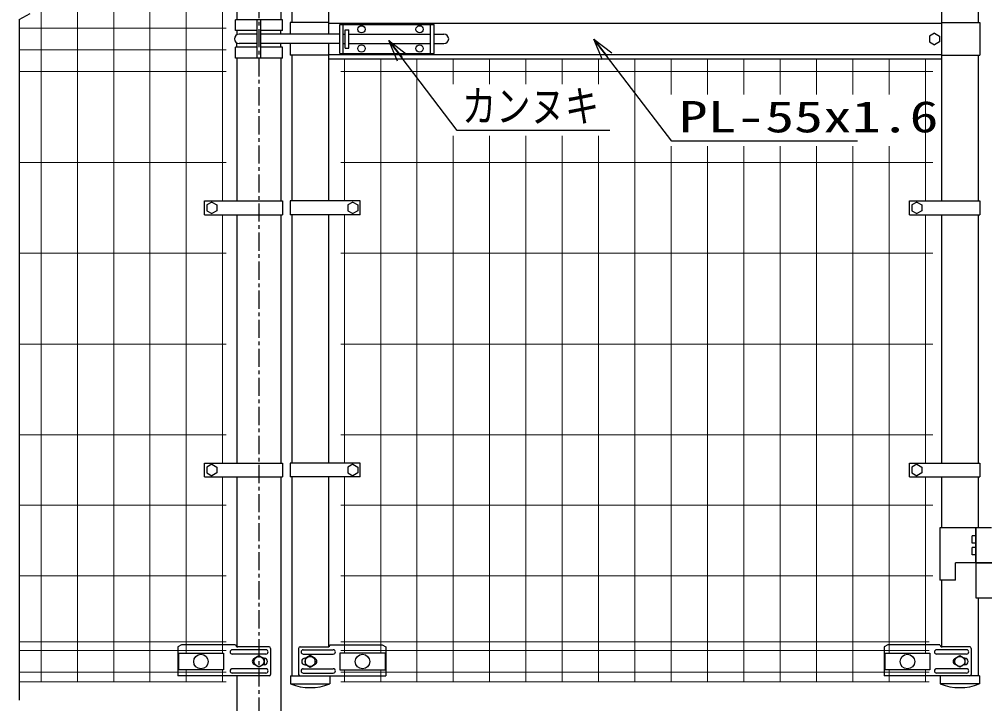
# Model space of a CAD drawing. Units: millimetres, scale not verified. Extents: x -4455 to 4455, y -3150 to 3150.
# Drawn here: x -3089 to -1760, y -645 to 298 of the extents above; entities that cross this region are included whole.
import ezdxf
from ezdxf.enums import TextEntityAlignment as Align

# ---------------------------------------------------------------- set-up
doc = ezdxf.new("R2010")
doc.units = ezdxf.units.MM
doc.header["$LTSCALE"] = 20
doc.linetypes.add('USER1', pattern=[2, 1.25, -0.25, 0.25, -0.25])
for name, color, linetype, lineweight in [('0-0_1', 7, 'Continuous', 25), ('0-1_EXTCNT-LMEC0', 1, 'Continuous', 25), ('0-2_0', 7, 'Continuous', 25), ('0-4_LAYER04', 7, 'Continuous', 25), ('0-8_2', 7, 'Continuous', 25), ('0-9_D-STR2', 7, 'Continuous', 13)]:
    doc.layers.add(name, color=color, linetype=linetype, lineweight=lineweight)
doc.styles.add('ＭＳ ゴシック', font='')
doc.styles.get('ＭＳ ゴシック').set_extended_font_data('MS Gothic')

# ---------------------------------------------------------------- blocks, each defined once
blk = doc.blocks.new('_Open30')
at = {"layer": '0-2_0', "color": 1}
blk.add_line((0, 0), (-20, 0), dxfattribs=at)
blk.add_lwpolyline([(-20, 5.36), (0, 0), (-20, -5.36)], dxfattribs=at)

msp = doc.modelspace()

# ---------------------------------------------------------------- linework, layer by layer
at = {"layer": '0-0_1', "color": 3, "linetype": 'USER1'}
msp.add_line((-2758.85, 1283.99), (-2758.85, -954.48), dxfattribs=at)
at = {"layer": '0-0_1'}
for p, q in [((-2789.1, 493.52), (-2789.1, 297.02)), ((-2728.6, 493.52), (-2728.6, 297.02)), ((-2713.85, 493.53), (-2713.85, 293.02)), ((-2663.05, 493.53), (-2663.05, 277.02)), ((-1819.65, 493.53), (-1819.65, 47.51)), ((-1768.85, 493.53), (-1768.85, 293.02)), ((-2791.1, 282.02), (-2791.1, 297.02)), ((-2726.6, 297.02), (-2791.1, 297.02)), ((-2761.35, 244.02), (-2761.35, 297.02)), ((-2756.35, 244.02), (-2756.35, 297.02)), ((-2726.6, 282.02), (-2726.6, 297.02)), ((-2715.85, 293.02), (-2715.85, 277.02)), ((-2663.05, 293.02), (-2715.85, 293.02)), ((-1819.65, 293.02), (-1766.85, 293.02)), ((-1766.85, 293.02), (-1766.85, 248.02)), ((-2761.35, 282.02), (-2791.1, 282.02)), ((-2789.1, 282.02), (-2789.1, 276.36)), ((-2726.6, 282.02), (-2756.35, 282.02)), ((-2728.6, 277.02), (-2728.6, 282.02)), ((-2663.05, 292.02), (-1819.65, 292.02)), ((-2647.75, 290.52), (-2517.75, 290.52)), ((-2647.75, 250.52), (-2647.75, 290.52)), ((-2642.75, 250.52), (-2642.75, 290.52)), ((-2640.25, 283.02), (-2635.25, 283.02)), ((-2640.25, 258.02), (-2640.25, 283.02)), ((-2635.25, 258.02), (-2635.25, 283.02)), ((-2522.75, 250.52), (-2522.75, 290.52)), ((-2517.75, 250.52), (-2517.75, 290.52)), ((-2761.35, 277.02), (-2786.25, 277.02)), ((-2647.75, 277.02), (-2756.35, 277.02)), ((-2642.75, 277.02), (-2640.25, 277.02)), ((-2635.25, 277.02), (-2522.75, 277.02)), ((-2517.75, 277.02), (-2504.25, 277.02)), ((-1828.95, 278.52), (-1835.87, 274.52)), ((-1835.87, 274.52), (-1835.87, 266.52)), ((-1835.87, 266.52), (-1828.95, 262.52)), ((-1828.95, 278.52), (-1822.02, 274.52)), ((-1822.02, 266.52), (-1828.95, 262.52)), ((-1822.02, 274.52), (-1822.02, 266.52)), ((-2761.35, 259.02), (-2791.1, 259.02)), ((-2791.1, 244.02), (-2791.1, 259.02)), ((-2789.1, 259.02), (-2789.1, 264.67)), ((-2761.35, 264.02), (-2786.25, 264.02)), ((-2647.75, 264.02), (-2756.35, 264.02)), ((-2726.6, 259.02), (-2756.35, 259.02)), ((-2728.6, 259.02), (-2728.6, 264.02)), ((-2726.6, 244.02), (-2726.6, 259.02)), ((-2715.85, 264.02), (-2715.85, 248.02)), ((-2663.05, 264.02), (-2663.05, 47.51)), ((-2642.75, 264.02), (-2640.25, 264.02)), ((-2640.25, 258.02), (-2635.25, 258.02)), ((-2635.25, 264.02), (-2522.75, 264.02)), ((-2517.75, 264.02), (-2504.25, 264.02)), ((-2726.6, 244.02), (-2791.1, 244.02)), ((-2789.1, 244.02), (-2789.1, 47.52)), ((-2728.6, 244.02), (-2728.6, 47.52)), ((-2663.05, 248.02), (-2715.85, 248.02)), ((-2713.85, 248.02), (-2713.85, 47.51)), ((-2663.05, 249.02), (-1819.65, 249.02)), ((-2663.05, 243.02), (-1819.65, 243.02)), ((-2647.75, 250.52), (-2517.75, 250.52)), ((-1819.65, 248.02), (-1766.85, 248.02)), ((-1768.85, 248.02), (-1768.85, 47.51)), ((-2833.85, 47.52), (-2726.6, 47.52)), ((-2833.85, 28.52), (-2833.85, 47.52)), ((-2823.7, 46.02), (-2830.62, 42.02)), ((-2830.62, 42.02), (-2830.62, 34.02)), ((-2823.7, 46.02), (-2816.77, 42.02)), ((-2816.77, 42.02), (-2816.77, 34.02)), ((-2726.6, 47.52), (-2726.6, 28.52)), ((-2619.35, 47.51), (-2716.03, 47.51)), ((-2716.03, 47.51), (-2716.03, 28.53)), ((-2629.5, 46.02), (-2636.42, 42.02)), ((-2636.42, 42.02), (-2636.42, 34.02)), ((-2629.5, 46.02), (-2622.57, 42.02)), ((-2622.57, 42.02), (-2622.57, 34.02)), ((-2619.35, 28.52), (-2619.35, 47.52)), ((-1863.35, 28.52), (-1863.35, 47.52)), ((-1863.35, 47.51), (-1766.66, 47.51)), ((-1853.2, 46.02), (-1860.12, 42.02)), ((-1860.12, 42.02), (-1860.12, 34.02)), ((-1853.2, 46.02), (-1846.27, 42.02)), ((-1846.27, 42.02), (-1846.27, 34.02)), ((-1766.66, 47.51), (-1766.66, 28.53)), ((-2833.85, 28.52), (-2726.6, 28.52)), ((-2830.62, 34.02), (-2823.7, 30.02)), ((-2816.77, 34.02), (-2823.7, 30.02)), ((-2789.1, 28.52), (-2789.1, -313.48)), ((-2728.6, 28.52), (-2728.6, -313.48)), ((-2619.35, 28.53), (-2716.03, 28.53)), ((-2713.85, 28.53), (-2713.85, -313.49)), ((-2663.05, 28.53), (-2663.05, -313.49)), ((-2636.42, 34.02), (-2629.5, 30.02)), ((-2622.57, 34.02), (-2629.5, 30.02)), ((-1863.35, 28.53), (-1766.66, 28.53)), ((-1860.12, 34.02), (-1853.2, 30.02)), ((-1846.27, 34.02), (-1853.2, 30.02)), ((-1819.65, 28.53), (-1819.65, -313.49)), ((-1768.85, 28.53), (-1768.85, -313.49)), ((-2833.85, -313.48), (-2726.6, -313.48)), ((-2833.85, -332.48), (-2833.85, -313.48)), ((-2823.7, -314.98), (-2830.62, -318.98)), ((-2823.7, -314.98), (-2816.77, -318.98)), ((-2726.6, -313.48), (-2726.6, -332.48)), ((-2629.5, -314.98), (-2636.42, -318.98)), ((-2629.5, -314.98), (-2622.57, -318.98)), ((-2619.35, -332.48), (-2619.35, -313.48)), ((-1863.35, -332.48), (-1863.35, -313.48)), ((-1863.35, -313.49), (-1766.66, -313.49)), ((-1853.2, -314.98), (-1860.12, -318.98)), ((-1853.2, -314.98), (-1846.27, -318.98)), ((-1766.66, -313.49), (-1766.66, -332.47)), ((-2830.62, -318.98), (-2830.62, -326.98)), ((-2830.62, -326.98), (-2823.7, -330.98)), ((-2816.77, -326.98), (-2823.7, -330.98)), ((-2816.77, -318.98), (-2816.77, -326.98)), ((-2636.42, -318.98), (-2636.42, -326.98)), ((-2636.42, -326.98), (-2629.5, -330.98)), ((-2622.57, -326.98), (-2629.5, -330.98)), ((-2622.57, -318.98), (-2622.57, -326.98)), ((-1860.12, -318.98), (-1860.12, -326.98)), ((-1860.12, -326.98), (-1853.2, -330.98)), ((-1846.27, -326.98), (-1853.2, -330.98)), ((-1846.27, -318.98), (-1846.27, -326.98)), ((-2833.85, -332.48), (-2726.6, -332.48)), ((-2789.1, -332.48), (-2789.1, -566.28)), ((-2728.6, -332.48), (-2728.6, -954.48)), ((-2619.35, -332.47), (-2716.03, -332.47)), ((-2713.85, -332.47), (-2713.85, -606.48)), ((-2663.05, -332.47), (-2663.05, -566.28)), ((-1863.35, -332.47), (-1766.66, -332.47)), ((-1819.65, -332.47), (-1819.65, -402.73)), ((-1768.85, -332.47), (-1768.85, -402.73)), ((-1821.65, -402.73), (-1821.65, -474.73)), ((-1750.75, -402.73), (-1821.65, -402.73)), ((-1772.2, -402.73), (-1772.2, -498.73)), ((-1772.2, -450.73), (-1772.2, -402.73)), ((-1777.2, -423.73), (-1777.2, -413.73)), ((-1772.2, -413.73), (-1777.2, -413.73)), ((-1772.2, -423.73), (-1777.2, -423.73)), ((-1772.2, -429.73), (-1777.2, -429.73)), ((-1800, -474.73), (-1800, -450.73)), ((-1745.9, -450.73), (-1800, -450.73)), ((-1772.2, -450.73), (-1718.1, -450.73)), ((-1800, -474.73), (-1821.65, -474.73)), ((-1819.65, -474.73), (-1819.65, -566.28)), ((-1772.2, -498.73), (-1691.6, -498.73)), ((-1768.85, -498.73), (-1768.85, -606.48)), ((-2865.59, -563.48), (-2870.59, -566.48)), ((-2870.59, -566.48), (-2870.59, -573.23)), ((-2791.01, -563.48), (-2865.59, -563.48)), ((-2749.41, -570.48), (-2795.59, -570.48)), ((-2745.05, -566.48), (-2788.01, -566.48)), ((-2743.05, -568.48), (-2743.05, -604.48)), ((-2704.24, -568.48), (-2704.24, -604.48)), ((-2702.24, -566.48), (-2664.13, -566.48)), ((-2697.88, -570.48), (-2656.55, -570.48)), ((-2661.13, -563.48), (-2589.45, -563.48)), ((-2589.45, -563.48), (-2584.45, -566.48)), ((-2584.45, -566.48), (-2584.45, -573.23)), ((-1893.24, -563.48), (-1898.24, -566.48)), ((-1898.24, -566.48), (-1898.24, -573.23)), ((-1821.56, -563.48), (-1893.24, -563.48)), ((-1784.81, -570.48), (-1826.14, -570.48)), ((-1780.45, -566.48), (-1818.56, -566.48)), ((-1778.45, -568.48), (-1778.45, -604.48)), ((-2870.59, -573.23), (-2870.59, -606.48)), ((-2749.41, -576.48), (-2795.59, -576.48)), ((-2751.76, -581.98), (-2752.78, -581.98)), ((-2697.88, -576.48), (-2656.55, -576.48)), ((-2695.54, -581.98), (-2694.51, -581.98)), ((-2584.45, -573.23), (-2584.45, -594.48)), ((-1898.24, -573.23), (-1898.24, -606.48)), ((-1784.81, -576.48), (-1826.14, -576.48)), ((-1787.16, -581.98), (-1788.18, -581.98)), ((-2749.41, -596.48), (-2795.59, -596.48)), ((-2751.76, -590.98), (-2752.78, -590.98)), ((-2697.88, -596.48), (-2656.55, -596.48)), ((-2695.54, -590.98), (-2694.51, -590.98)), ((-2584.45, -594.48), (-2584.45, -606.48)), ((-1784.81, -596.48), (-1826.14, -596.48)), ((-1787.16, -590.98), (-1788.18, -590.98)), ((-2745.05, -606.48), (-2870.59, -606.48)), ((-2749.41, -602.48), (-2795.59, -602.48)), ((-2789.1, -606.48), (-2789.1, -954.48)), ((-2702.24, -606.48), (-2584.45, -606.48)), ((-2697.88, -602.48), (-2656.55, -602.48)), ((-1780.45, -606.48), (-1898.24, -606.48)), ((-1784.81, -602.48), (-1826.14, -602.48))]:
    msp.add_line(p, q, dxfattribs=at)
for points in [[(-2619.35, -313.49), (-2716.03, -313.49), (-2716.03, -332.47)], [(-1772.2, -439.73), (-1777.2, -439.73), (-1777.2, -429.73)]]:
    msp.add_lwpolyline(points, dxfattribs=at)
for centre in [(-2617.75, 283.77), (-2537.75, 283.77), (-2617.75, 257.27), (-2537.75, 257.27)]:
    msp.add_circle(centre, 5, dxfattribs=at)
for centre, radius, start, end in [((-2786.25, 270.52), 6.5, 90, 270), ((-2504.25, 270.52), 6.5, 270, 90), ((-2795.59, -573.48), 3, 90, 270), ((-2788.01, -563.48), 3, 180, 270), ((-2749.41, -573.48), 3, 270, 90), ((-2745.05, -568.48), 2, 0, 90), ((-2702.24, -568.48), 2, 90, 180), ((-2697.88, -573.48), 3, 90, 270), ((-2664.13, -563.48), 3, 270, 0), ((-2656.55, -573.48), 3, 270, 90), ((-1826.14, -573.48), 3, 90, 270), ((-1818.56, -563.48), 3, 180, 270), ((-1784.81, -573.48), 3, 270, 90), ((-1780.45, -568.48), 2, 0, 90), ((-2763.52, -586.48), 4.5, 120.08078, 239.91922), ((-2751.76, -586.48), 4.5, 270, 90), ((-2695.54, -586.48), 4.5, 90, 270), ((-2683.77, -586.48), 4.5, 299.99991, 60.0015), ((-1798.92, -586.48), 4.5, 119.9985, 240.00009), ((-1787.16, -586.48), 4.5, 270, 90), ((-2795.59, -599.48), 3, 90, 270), ((-2749.41, -599.48), 3, 270, 90), ((-2697.88, -599.48), 3, 90, 270), ((-2656.55, -599.48), 3, 270, 90), ((-1826.14, -599.48), 3, 90, 270), ((-1784.81, -599.48), 3, 270, 90), ((-2745.05, -604.48), 2, 270, 0), ((-2702.24, -604.48), 2, 180, 270), ((-1780.45, -604.48), 2, 270, 0)]:
    msp.add_arc(centre, radius, start, end, dxfattribs=at)
at = {"layer": '0-1_EXTCNT-LMEC0', "color": 4}
for q in [(-3073.7, 305.73), (-3088.7, -639.87)]:
    msp.add_line((-3088.7, 297.07), q, dxfattribs=at)
at = {"layer": '0-2_0'}
for p, q in [((-2869.7, -575.15), (-2869.7, -598.15)), ((-2869.7, -575.15), (-2807.7, -575.15)), ((-2807.7, -575.15), (-2807.7, -598.15)), ((-2647.35, -575.15), (-2647.35, -598.15)), ((-2585.35, -575.15), (-2647.35, -575.15)), ((-2585.35, -575.15), (-2585.35, -598.15)), ((-1897.35, -575.15), (-1897.35, -598.15)), ((-1897.35, -575.15), (-1835.35, -575.15)), ((-2807.7, -598.15), (-2869.7, -598.15)), ((-2647.35, -598.15), (-2585.35, -598.15))]:
    msp.add_line(p, q, dxfattribs=at)
for points in [[(-2275.96, 144.33), (-2486.28, 144.33), (-2579.1, 266.89)], [(-1935.14, 129.72), (-2190.64, 129.72), (-2296.84, 268.62)], [(-1835.35, -575.15), (-1835.35, -598.15), (-1897.35, -598.15)]]:
    msp.add_lwpolyline(points, dxfattribs=at)
for centre in [(-2838.7, -586.65), (-2616.35, -586.65), (-1866.35, -586.65)]:
    msp.add_circle(centre, 10.01, dxfattribs=at)
at = {"layer": '0-4_LAYER04'}
for p, q in [((-2715.35, -606.48), (-2715.35, -617.48)), ((-2715.35, -606.48), (-2661.55, -606.48)), ((-2661.55, -606.48), (-2661.55, -617.48)), ((-1767.35, -606.48), (-1821.15, -606.48)), ((-1821.15, -606.48), (-1821.15, -617.48)), ((-2715.35, -617.48), (-2661.55, -617.48))]:
    msp.add_line(p, q, dxfattribs=at)
msp.add_lwpolyline([(-1767.35, -606.48), (-1767.35, -617.48), (-1821.15, -617.48)], dxfattribs=at)
for centre in [(-2688.45, -547.62), (-1794.25, -547.62)]:
    msp.add_arc(centre, 74.86, 248.94141, 291.05859, dxfattribs=at)
at = {"layer": '0-8_2'}
for p, q in [((-2765.77, -582.48), (-2758.85, -578.48)), ((-2765.77, -590.48), (-2765.77, -582.48)), ((-2695.37, -582.48), (-2695.37, -590.48)), ((-2681.52, -590.48), (-2681.52, -582.48)), ((-1801.17, -590.48), (-1801.17, -582.48)), ((-1787.32, -582.48), (-1787.32, -590.48)), ((-2758.85, -594.48), (-2765.77, -590.48)), ((-2751.92, -590.48), (-2758.85, -594.48)), ((-2695.37, -590.48), (-2688.45, -594.48)), ((-2688.45, -594.48), (-2681.52, -590.48)), ((-1794.25, -594.48), (-1801.17, -590.48)), ((-1787.32, -590.48), (-1794.25, -594.48))]:
    msp.add_line(p, q, dxfattribs=at)
for points in [[(-2758.85, -578.48), (-2751.92, -582.48), (-2751.92, -590.48)], [(-2681.52, -582.48), (-2688.45, -578.48), (-2695.37, -582.48)], [(-1801.17, -582.48), (-1794.25, -578.48), (-1787.32, -582.48)]]:
    msp.add_lwpolyline(points, dxfattribs=at)
for centre in [(-2758.85, -586.48), (-2688.45, -586.48), (-1794.25, -586.48)]:
    msp.add_circle(centre, 6.93, dxfattribs=at)
at = {"layer": '0-9_D-STR2'}
for p, q in [((-3058.85, -614.48), (-3058.85, 1155.52)), ((-3008.85, -614.48), (-3008.85, 1155.52)), ((-2958.85, -614.48), (-2958.85, 1155.52)), ((-2908.85, -614.48), (-2908.85, 1155.52)), ((-2858.85, -575.15), (-2858.85, 1115.27)), ((-2808.85, 47.52), (-2808.85, 493.52)), ((-3088.7, 285.52), (-2803.85, 285.52)), ((-3088.7, 255.52), (-2803.85, 255.52)), ((-2641.35, 47.51), (-2641.35, 243.02)), ((-2591.35, -575.15), (-2591.35, 243.02)), ((-2541.35, -614.48), (-2541.35, 243.02)), ((-2491.35, 208.18), (-2491.35, 243.02)), ((-2441.35, 208.18), (-2441.35, 243.02)), ((-2391.35, 208.18), (-2391.35, 243.02)), ((-2341.35, 208.18), (-2341.35, 243.02)), ((-2291.35, 208.18), (-2291.35, 243.02)), ((-2241.35, -614.48), (-2241.35, 243.02)), ((-2191.35, 193.83), (-2191.35, 243.02)), ((-2141.35, 193.83), (-2141.35, 243.02)), ((-2091.35, 193.83), (-2091.35, 243.02)), ((-2041.35, 193.83), (-2041.35, 243.02)), ((-1991.35, 193.83), (-1991.35, 243.02)), ((-1941.35, 193.83), (-1941.35, 243.02)), ((-1891.35, 193.83), (-1891.35, 243.02)), ((-1841.35, 47.51), (-1841.35, 243.02)), ((-3088.73, 225.52), (-2803.88, 225.52)), ((-1831.38, 225.52), (-2646.38, 225.52)), ((-2491.35, -614.48), (-2491.35, 137.12)), ((-2441.35, -614.48), (-2441.35, 137.12)), ((-2391.35, -614.48), (-2391.35, 137.12)), ((-2341.35, -614.48), (-2341.35, 137.12)), ((-2291.35, -614.48), (-2291.35, 137.12)), ((-2191.35, -614.48), (-2191.35, 122.78)), ((-2141.35, -614.48), (-2141.35, 122.78)), ((-2091.35, -614.48), (-2091.35, 122.78)), ((-2041.35, -614.48), (-2041.35, 122.78)), ((-1991.35, -614.48), (-1991.35, 122.78)), ((-1941.35, -614.48), (-1941.35, 122.78)), ((-1891.35, -575.15), (-1891.35, 122.78)), ((-3088.7, 100.52), (-2803.85, 100.52)), ((-1831.35, 100.52), (-2646.35, 100.52)), ((-2808.85, -313.48), (-2808.85, 28.52)), ((-2641.35, -313.49), (-2641.35, 28.53)), ((-1841.35, -313.49), (-1841.35, 28.53)), ((-3088.73, -24.48), (-2803.88, -24.48)), ((-1831.38, -24.48), (-2646.38, -24.48)), ((-3088.7, -149.48), (-2803.85, -149.48)), ((-1831.35, -149.48), (-2646.35, -149.48)), ((-3088.7, -274.48), (-2803.85, -274.48)), ((-1831.35, -274.48), (-2646.35, -274.48)), ((-2808.85, -575.15), (-2808.85, -332.48)), ((-2641.35, -575.15), (-2641.35, -332.47)), ((-1841.35, -575.15), (-1841.35, -332.47)), ((-3088.73, -371.48), (-2803.88, -371.48)), ((-1831.38, -371.48), (-2646.38, -371.48)), ((-3088.7, -468.48), (-2803.85, -468.48)), ((-1831.35, -468.48), (-2646.35, -468.48)), ((-3088.7, -559.73), (-2803.85, -559.73)), ((-1836.35, -559.73), (-2646.35, -559.73)), ((-3088.7, -571.58), (-2803.85, -571.58)), ((-1836.35, -571.58), (-2646.35, -571.58)), ((-3088.7, -601.38), (-2803.85, -601.38)), ((-2858.85, -614.48), (-2858.85, -598.15)), ((-2808.85, -614.48), (-2808.85, -598.15)), ((-1836.35, -601.38), (-2646.35, -601.38)), ((-2641.35, -614.48), (-2641.35, -598.15)), ((-2591.35, -614.48), (-2591.35, -598.15)), ((-1891.35, -614.48), (-1891.35, -598.15)), ((-1841.35, -614.48), (-1841.35, -598.15)), ((-3088.7, -614.48), (-2803.85, -614.48)), ((-1836.35, -614.48), (-2646.35, -614.48))]:
    msp.add_line(p, q, dxfattribs=at)

# ---------------------------------------------------------------- block references
at = {"layer": '0-2_0', "xscale": 1.5, "yscale": 1.5}
for p, rotation in [((-2580.32, 268.47), 127.72721), ((-2298.06, 270.2), 127.91785)]:
    msp.add_blockref('_Open30', p, dxfattribs=dict(at, rotation=rotation))

# ---------------------------------------------------------------- texts
at = {"layer": '0-2_0', "color": 3, "style": 'ＭＳ ゴシック'}
for s, width, p in [('カンヌキ', 0.8, (-2479.48, 143.5)), ('PL-55x1.6', 1.35, (-2181.14, 128.9))]:
    msp.add_text(s, height=43.26, dxfattribs=dict(at, width=width)).set_placement(p, align=Align.BOTTOM_LEFT)

doc.saveas('drawing.dxf')
